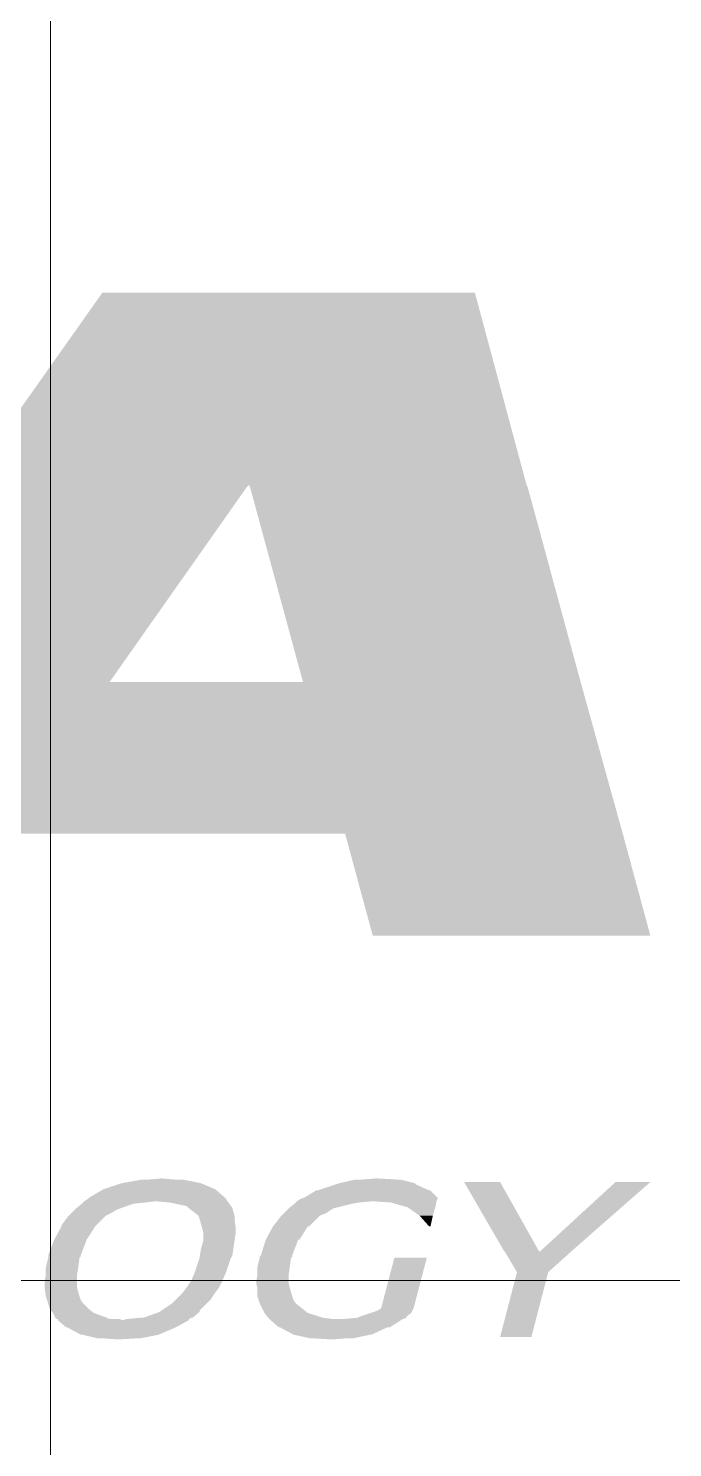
# Model space of a CAD drawing. Header units: millimetres. Extents: x 0 to 216, y 0 to 279.
# Drawn here: x 129.15 to 140.49, y 25 to 50 of the extents above; entities that cross this region are included whole.
import ezdxf

# ---------------------------------------------------------------- set-up
doc = ezdxf.new("R2010")
doc.units = ezdxf.units.MM
doc.layers.add('C00-00-00', color=7, linetype='Continuous')

msp = doc.modelspace()

# ---------------------------------------------------------------- hatches: boundary and pattern name
at = {"layer": 'C00-00-00'}
h = msp.add_hatch(color=256, dxfattribs=at)
h.dxf.hatch_style = 2
h.paths.add_polyline_path([(130.450167, 45.339), (137.922, 41.952333), (128.058333, 41.952333)])
h = msp.add_hatch(color=256, dxfattribs=at)
h.dxf.hatch_style = 2
h.paths.add_polyline_path([(130.450167, 45.339), (137.011833, 45.339), (137.922, 41.952333)])
h = msp.add_hatch(color=256, dxfattribs=at)
h.dxf.hatch_style = 2
h.paths.add_polyline_path([(128.016, 41.91), (130.577167, 38.481), (125.603, 38.481)])
h = msp.add_hatch(color=256, dxfattribs=at)
h.dxf.hatch_style = 2
h.paths.add_polyline_path([(128.058333, 41.952333), (132.990167, 41.91), (128.016, 41.91)])
h = msp.add_hatch(color=256, dxfattribs=at)
h.dxf.hatch_style = 2
h.paths.add_polyline_path([(128.016, 41.91), (132.990167, 41.91), (130.577167, 38.481)])
h = msp.add_hatch(color=256, dxfattribs=at)
h.dxf.hatch_style = 2
h.paths.add_polyline_path([(128.058333, 41.952333), (133.0325, 41.952333), (132.990167, 41.91)])
h = msp.add_hatch(color=256, dxfattribs=at)
h.dxf.hatch_style = 2
h.paths.add_polyline_path([(133.0325, 41.952333), (137.943167, 41.91), (133.053667, 41.91)])
h = msp.add_hatch(color=256, dxfattribs=at)
h.dxf.hatch_style = 2
h.paths.add_polyline_path([(133.0325, 41.952333), (137.922, 41.952333), (137.943167, 41.91)])
h = msp.add_hatch(color=256, dxfattribs=at)
h.dxf.hatch_style = 2
h.paths.add_polyline_path([(133.053667, 41.91), (138.8745, 38.481), (133.985, 38.481)])
h = msp.add_hatch(color=256, dxfattribs=at)
h.dxf.hatch_style = 2
h.paths.add_polyline_path([(133.053667, 41.91), (137.943167, 41.91), (138.8745, 38.481)])
h = msp.add_hatch(color=256, dxfattribs=at)
h.dxf.hatch_style = 2
h.paths.add_polyline_path([(125.603, 38.481), (139.615333, 35.814), (123.698, 35.814)])
h = msp.add_hatch(color=256, dxfattribs=at)
h.dxf.hatch_style = 2
h.paths.add_polyline_path([(125.603, 38.481), (138.8745, 38.481), (139.615333, 35.814)])
h = msp.add_hatch(color=256, dxfattribs=at)
h.dxf.hatch_style = 2
h.paths.add_polyline_path([(134.725833, 35.814), (140.102167, 34.014833), (135.212667, 34.014833)])
h = msp.add_hatch(color=256, dxfattribs=at)
h.dxf.hatch_style = 2
h.paths.add_polyline_path([(134.725833, 35.814), (139.615333, 35.814), (140.102167, 34.014833)])
h = msp.add_hatch(color=256, dxfattribs=at)
h.dxf.hatch_style = 2
h.paths.add_polyline_path([(130.471333, 29.548667), (132.609167, 29.4005), (130.217333, 29.4005)])
h = msp.add_hatch(color=256, dxfattribs=at)
h.dxf.hatch_style = 2
h.paths.add_polyline_path([(130.788833, 29.6545), (132.439833, 29.548667), (130.471333, 29.548667)])
h = msp.add_hatch(color=256, dxfattribs=at)
h.dxf.hatch_style = 2
h.paths.add_polyline_path([(130.471333, 29.548667), (132.439833, 29.548667), (132.609167, 29.4005)])
h = msp.add_hatch(color=256, dxfattribs=at)
h.dxf.hatch_style = 2
h.paths.add_polyline_path([(131.148667, 29.718), (132.185833, 29.6545), (130.788833, 29.6545)])
h = msp.add_hatch(color=256, dxfattribs=at)
h.dxf.hatch_style = 2
h.paths.add_polyline_path([(130.788833, 29.6545), (132.185833, 29.6545), (132.439833, 29.548667)])
h = msp.add_hatch(color=256, dxfattribs=at)
h.dxf.hatch_style = 2
h.paths.add_polyline_path([(131.2545, 29.718), (131.868333, 29.718), (131.148667, 29.718)])
h = msp.add_hatch(color=256, dxfattribs=at)
h.dxf.hatch_style = 2
h.paths.add_polyline_path([(131.148667, 29.718), (131.868333, 29.718), (132.185833, 29.6545)])
h = msp.add_hatch(color=256, dxfattribs=at)
h.dxf.hatch_style = 2
h.paths.add_polyline_path([(131.487333, 29.739167), (131.741333, 29.718), (131.2545, 29.718)])
h = msp.add_hatch(color=256, dxfattribs=at)
h.dxf.hatch_style = 2
h.paths.add_polyline_path([(131.2545, 29.718), (131.868333, 29.718)])
h = msp.add_hatch(color=256, dxfattribs=at)
h.dxf.hatch_style = 2
h.paths.add_polyline_path([(134.217833, 29.5275), (136.355667, 29.4005), (134.006167, 29.4005)])
h = msp.add_hatch(color=256, dxfattribs=at)
h.dxf.hatch_style = 2
h.paths.add_polyline_path([(134.239, 29.5275), (136.228667, 29.5275), (134.217833, 29.5275)])
h = msp.add_hatch(color=256, dxfattribs=at)
h.dxf.hatch_style = 2
h.paths.add_polyline_path([(134.217833, 29.5275), (136.228667, 29.5275), (136.355667, 29.4005)])
h = msp.add_hatch(color=256, dxfattribs=at)
h.dxf.hatch_style = 2
h.paths.add_polyline_path([(134.5565, 29.633333), (136.2075, 29.5275), (134.239, 29.5275)])
h = msp.add_hatch(color=256, dxfattribs=at)
h.dxf.hatch_style = 2
h.paths.add_polyline_path([(134.239, 29.5275), (136.228667, 29.5275)])
h = msp.add_hatch(color=256, dxfattribs=at)
h.dxf.hatch_style = 2
h.paths.add_polyline_path([(134.62, 29.6545), (135.974667, 29.633333), (134.5565, 29.633333)])
h = msp.add_hatch(color=256, dxfattribs=at)
h.dxf.hatch_style = 2
h.paths.add_polyline_path([(134.5565, 29.633333), (135.974667, 29.633333), (136.2075, 29.5275)])
h = msp.add_hatch(color=256, dxfattribs=at)
h.dxf.hatch_style = 2
h.paths.add_polyline_path([(134.895167, 29.718), (135.9535, 29.6545), (134.62, 29.6545)])
h = msp.add_hatch(color=256, dxfattribs=at)
h.dxf.hatch_style = 2
h.paths.add_polyline_path([(134.62, 29.6545), (135.9535, 29.6545), (135.974667, 29.633333)])
h = msp.add_hatch(color=256, dxfattribs=at)
h.dxf.hatch_style = 2
h.paths.add_polyline_path([(135.001, 29.718), (135.6995, 29.718), (134.895167, 29.718)])
h = msp.add_hatch(color=256, dxfattribs=at)
h.dxf.hatch_style = 2
h.paths.add_polyline_path([(134.895167, 29.718), (135.6995, 29.718), (135.9535, 29.6545)])
h = msp.add_hatch(color=256, dxfattribs=at)
h.dxf.hatch_style = 2
h.paths.add_polyline_path([(135.276167, 29.739167), (135.678333, 29.718), (135.001, 29.718)])
h = msp.add_hatch(color=256, dxfattribs=at)
h.dxf.hatch_style = 2
h.paths.add_polyline_path([(135.001, 29.718), (135.6995, 29.718)])
h = msp.add_hatch(color=256, dxfattribs=at)
h.dxf.hatch_style = 2
h.paths.add_polyline_path([(135.276167, 29.739167), (135.297333, 29.739167), (135.678333, 29.718)])
h = msp.add_hatch(color=256, dxfattribs=at)
h.dxf.hatch_style = 2
h.paths.add_polyline_path([(136.821333, 29.675667), (138.133667, 28.469167), (137.519833, 28.469167)])
h = msp.add_hatch(color=256, dxfattribs=at)
h.dxf.hatch_style = 2
h.paths.add_polyline_path([(136.821333, 29.675667), (137.456333, 29.675667), (138.133667, 28.469167)])
h = msp.add_hatch(color=256, dxfattribs=at)
h.dxf.hatch_style = 2
h.paths.add_polyline_path([(139.488333, 29.675667), (138.726333, 28.469167), (138.176, 28.469167)])
h = msp.add_hatch(color=256, dxfattribs=at)
h.dxf.hatch_style = 2
h.paths.add_polyline_path([(139.488333, 29.675667), (140.102167, 29.675667), (138.726333, 28.469167)])
h = msp.add_hatch(color=256, dxfattribs=at)
h.dxf.hatch_style = 2
h.paths.add_polyline_path([(130.090333, 29.294667), (130.704167, 29.188833), (129.963333, 29.188833)])
h = msp.add_hatch(color=256, dxfattribs=at)
h.dxf.hatch_style = 2
h.paths.add_polyline_path([(130.1115, 29.315833), (131.0005, 29.294667), (130.090333, 29.294667)])
h = msp.add_hatch(color=256, dxfattribs=at)
h.dxf.hatch_style = 2
h.paths.add_polyline_path([(130.090333, 29.294667), (131.0005, 29.294667), (130.704167, 29.188833)])
h = msp.add_hatch(color=256, dxfattribs=at)
h.dxf.hatch_style = 2
h.paths.add_polyline_path([(130.132667, 29.337), (131.212167, 29.315833), (130.1115, 29.315833)])
h = msp.add_hatch(color=256, dxfattribs=at)
h.dxf.hatch_style = 2
h.paths.add_polyline_path([(130.1115, 29.315833), (131.212167, 29.315833), (131.0005, 29.294667)])
h = msp.add_hatch(color=256, dxfattribs=at)
h.dxf.hatch_style = 2
h.paths.add_polyline_path([(130.196167, 29.379333), (132.6515, 29.337), (130.132667, 29.337)])
h = msp.add_hatch(color=256, dxfattribs=at)
h.dxf.hatch_style = 2
h.paths.add_polyline_path([(130.132667, 29.337), (131.3815, 29.337), (131.212167, 29.315833)])
h = msp.add_hatch(color=256, dxfattribs=at)
h.dxf.hatch_style = 2
h.paths.add_polyline_path([(130.217333, 29.4005), (132.630333, 29.379333), (130.196167, 29.379333)])
h = msp.add_hatch(color=256, dxfattribs=at)
h.dxf.hatch_style = 2
h.paths.add_polyline_path([(130.196167, 29.379333), (132.630333, 29.379333), (132.6515, 29.337)])
h = msp.add_hatch(color=256, dxfattribs=at)
h.dxf.hatch_style = 2
h.paths.add_polyline_path([(130.217333, 29.4005), (132.609167, 29.4005), (132.630333, 29.379333)])
h = msp.add_hatch(color=256, dxfattribs=at)
h.dxf.hatch_style = 2
h.paths.add_polyline_path([(131.3815, 29.337), (132.672667, 29.315833), (131.6355, 29.315833)])
h = msp.add_hatch(color=256, dxfattribs=at)
h.dxf.hatch_style = 2
h.paths.add_polyline_path([(131.3815, 29.337), (132.6515, 29.337), (132.672667, 29.315833)])
h = msp.add_hatch(color=256, dxfattribs=at)
h.dxf.hatch_style = 2
h.paths.add_polyline_path([(131.6355, 29.315833), (132.715, 29.252333), (131.931833, 29.252333)])
h = msp.add_hatch(color=256, dxfattribs=at)
h.dxf.hatch_style = 2
h.paths.add_polyline_path([(131.6355, 29.315833), (132.672667, 29.315833), (132.715, 29.252333)])
h = msp.add_hatch(color=256, dxfattribs=at)
h.dxf.hatch_style = 2
h.paths.add_polyline_path([(131.931833, 29.252333), (132.736167, 29.231167), (131.953, 29.231167)])
h = msp.add_hatch(color=256, dxfattribs=at)
h.dxf.hatch_style = 2
h.paths.add_polyline_path([(131.931833, 29.252333), (132.715, 29.252333), (132.736167, 29.231167)])
h = msp.add_hatch(color=256, dxfattribs=at)
h.dxf.hatch_style = 2
h.paths.add_polyline_path([(133.836833, 29.294667), (134.514167, 29.21), (133.731, 29.21)])
h = msp.add_hatch(color=256, dxfattribs=at)
h.dxf.hatch_style = 2
h.paths.add_polyline_path([(133.858, 29.315833), (134.852833, 29.294667), (133.836833, 29.294667)])
h = msp.add_hatch(color=256, dxfattribs=at)
h.dxf.hatch_style = 2
h.paths.add_polyline_path([(133.836833, 29.294667), (134.852833, 29.294667), (134.514167, 29.21)])
h = msp.add_hatch(color=256, dxfattribs=at)
h.dxf.hatch_style = 2
h.paths.add_polyline_path([(133.879167, 29.337), (134.979833, 29.315833), (133.858, 29.315833)])
h = msp.add_hatch(color=256, dxfattribs=at)
h.dxf.hatch_style = 2
h.paths.add_polyline_path([(133.858, 29.315833), (134.979833, 29.315833), (134.852833, 29.294667)])
h = msp.add_hatch(color=256, dxfattribs=at)
h.dxf.hatch_style = 2
h.paths.add_polyline_path([(133.942667, 29.379333), (136.3345, 29.337), (133.879167, 29.337)])
h = msp.add_hatch(color=256, dxfattribs=at)
h.dxf.hatch_style = 2
h.paths.add_polyline_path([(133.879167, 29.337), (135.212667, 29.337), (134.979833, 29.315833)])
h = msp.add_hatch(color=256, dxfattribs=at)
h.dxf.hatch_style = 2
h.paths.add_polyline_path([(134.006167, 29.4005), (136.355667, 29.379333), (133.942667, 29.379333)])
h = msp.add_hatch(color=256, dxfattribs=at)
h.dxf.hatch_style = 2
h.paths.add_polyline_path([(133.942667, 29.379333), (136.355667, 29.379333), (136.3345, 29.337)])
h = msp.add_hatch(color=256, dxfattribs=at)
h.dxf.hatch_style = 2
h.paths.add_polyline_path([(134.006167, 29.4005), (136.355667, 29.4005), (136.355667, 29.379333)])
h = msp.add_hatch(color=256, dxfattribs=at)
h.dxf.hatch_style = 2
h.paths.add_polyline_path([(135.212667, 29.337), (136.3345, 29.315833), (135.530167, 29.315833)])
h = msp.add_hatch(color=256, dxfattribs=at)
h.dxf.hatch_style = 2
h.paths.add_polyline_path([(135.212667, 29.337), (136.3345, 29.337), (136.3345, 29.315833)])
h = msp.add_hatch(color=256, dxfattribs=at)
h.dxf.hatch_style = 2
h.paths.add_polyline_path([(135.530167, 29.315833), (136.313333, 29.231167), (135.8265, 29.231167)])
h = msp.add_hatch(color=256, dxfattribs=at)
h.dxf.hatch_style = 2
h.paths.add_polyline_path([(135.530167, 29.315833), (136.3345, 29.315833), (136.313333, 29.231167)])
h = msp.add_hatch(color=256, dxfattribs=at)
h.dxf.hatch_style = 2
h.paths.add_polyline_path([(129.8575, 29.083), (130.344333, 28.913667), (129.7305, 28.913667)])
h = msp.add_hatch(color=256, dxfattribs=at)
h.dxf.hatch_style = 2
h.paths.add_polyline_path([(129.899833, 29.125333), (130.513667, 29.083), (129.8575, 29.083)])
h = msp.add_hatch(color=256, dxfattribs=at)
h.dxf.hatch_style = 2
h.paths.add_polyline_path([(129.8575, 29.083), (130.513667, 29.083), (130.344333, 28.913667)])
h = msp.add_hatch(color=256, dxfattribs=at)
h.dxf.hatch_style = 2
h.paths.add_polyline_path([(129.963333, 29.188833), (130.598333, 29.125333), (129.899833, 29.125333)])
h = msp.add_hatch(color=256, dxfattribs=at)
h.dxf.hatch_style = 2
h.paths.add_polyline_path([(129.899833, 29.125333), (130.598333, 29.125333), (130.513667, 29.083)])
h = msp.add_hatch(color=256, dxfattribs=at)
h.dxf.hatch_style = 2
h.paths.add_polyline_path([(129.963333, 29.188833), (130.704167, 29.188833), (130.598333, 29.125333)])
h = msp.add_hatch(color=256, dxfattribs=at)
h.dxf.hatch_style = 2
h.paths.add_polyline_path([(131.953, 29.231167), (132.7785, 29.083), (132.1435, 29.083)])
h = msp.add_hatch(color=256, dxfattribs=at)
h.dxf.hatch_style = 2
h.paths.add_polyline_path([(131.953, 29.231167), (132.736167, 29.231167), (132.7785, 29.083)])
h = msp.add_hatch(color=256, dxfattribs=at)
h.dxf.hatch_style = 2
h.paths.add_polyline_path([(132.1435, 29.083), (132.7785, 29.0195), (132.164667, 29.0195)])
h = msp.add_hatch(color=256, dxfattribs=at)
h.dxf.hatch_style = 2
h.paths.add_polyline_path([(132.1435, 29.083), (132.7785, 29.083), (132.7785, 29.0195)])
h = msp.add_hatch(color=256, dxfattribs=at)
h.dxf.hatch_style = 2
h.paths.add_polyline_path([(132.164667, 29.0195), (132.799667, 28.871333), (132.207, 28.871333)])
h = msp.add_hatch(color=256, dxfattribs=at)
h.dxf.hatch_style = 2
h.paths.add_polyline_path([(132.164667, 29.0195), (132.7785, 29.0195), (132.799667, 28.871333)])
h = msp.add_hatch(color=256, dxfattribs=at)
h.dxf.hatch_style = 2
h.paths.add_polyline_path([(133.604, 29.083), (134.090833, 28.8925), (133.455833, 28.8925)])
h = msp.add_hatch(color=256, dxfattribs=at)
h.dxf.hatch_style = 2
h.paths.add_polyline_path([(133.646333, 29.125333), (134.281333, 29.083), (133.604, 29.083)])
h = msp.add_hatch(color=256, dxfattribs=at)
h.dxf.hatch_style = 2
h.paths.add_polyline_path([(133.604, 29.083), (134.281333, 29.083), (134.090833, 28.8925)])
h = msp.add_hatch(color=256, dxfattribs=at)
h.dxf.hatch_style = 2
h.paths.add_polyline_path([(133.731, 29.21), (134.387167, 29.125333), (133.646333, 29.125333)])
h = msp.add_hatch(color=256, dxfattribs=at)
h.dxf.hatch_style = 2
h.paths.add_polyline_path([(133.646333, 29.125333), (134.387167, 29.125333), (134.281333, 29.083)])
h = msp.add_hatch(color=256, dxfattribs=at)
h.dxf.hatch_style = 2
h.paths.add_polyline_path([(133.731, 29.21), (134.514167, 29.21), (134.387167, 29.125333)])
h = msp.add_hatch(color=256, dxfattribs=at)
h.dxf.hatch_style = 2
h.paths.add_polyline_path([(135.8265, 29.231167), (136.271, 29.083), (136.038167, 29.083)])
h = msp.add_hatch(color=256, dxfattribs=at)
h.dxf.hatch_style = 2
h.paths.add_polyline_path([(135.8265, 29.231167), (136.313333, 29.231167), (136.271, 29.083)])
h = msp.add_hatch(color=256, dxfattribs=at)
h.dxf.hatch_style = 2
h.paths.add_polyline_path([(136.038167, 29.083), (136.228667, 28.8925), (136.2075, 28.8925)])
h = msp.add_hatch(color=256, dxfattribs=at)
h.dxf.hatch_style = 2
h.paths.add_polyline_path([(136.038167, 29.083), (136.271, 29.083), (136.228667, 28.8925)])
h = msp.add_hatch(color=256, dxfattribs=at)
h.dxf.hatch_style = 2
h.paths.add_polyline_path([(129.7305, 28.8925), (130.175, 28.659667), (129.6035, 28.659667)])
h = msp.add_hatch(color=256, dxfattribs=at)
h.dxf.hatch_style = 2
h.paths.add_polyline_path([(129.7305, 28.913667), (130.323167, 28.8925), (129.7305, 28.8925)])
h = msp.add_hatch(color=256, dxfattribs=at)
h.dxf.hatch_style = 2
h.paths.add_polyline_path([(129.7305, 28.913667), (130.344333, 28.913667), (130.323167, 28.8925)])
h = msp.add_hatch(color=256, dxfattribs=at)
h.dxf.hatch_style = 2
h.paths.add_polyline_path([(129.7305, 28.8925), (130.323167, 28.8925), (130.175, 28.659667)])
h = msp.add_hatch(color=256, dxfattribs=at)
h.dxf.hatch_style = 2
h.paths.add_polyline_path([(132.207, 28.871333), (132.799667, 28.786667), (132.228167, 28.786667)])
h = msp.add_hatch(color=256, dxfattribs=at)
h.dxf.hatch_style = 2
h.paths.add_polyline_path([(132.207, 28.871333), (132.799667, 28.871333), (132.799667, 28.786667)])
h = msp.add_hatch(color=256, dxfattribs=at)
h.dxf.hatch_style = 2
h.paths.add_polyline_path([(132.228167, 28.786667), (132.7785, 28.6385), (132.228167, 28.6385)])
h = msp.add_hatch(color=256, dxfattribs=at)
h.dxf.hatch_style = 2
h.paths.add_polyline_path([(132.228167, 28.786667), (132.799667, 28.786667), (132.7785, 28.6385)])
h = msp.add_hatch(color=256, dxfattribs=at)
h.dxf.hatch_style = 2
h.paths.add_polyline_path([(133.455833, 28.8925), (133.9215, 28.659667), (133.328833, 28.659667)])
h = msp.add_hatch(color=256, dxfattribs=at)
h.dxf.hatch_style = 2
h.paths.add_polyline_path([(133.455833, 28.8925), (134.069667, 28.8925)])
h = msp.add_hatch(color=256, dxfattribs=at)
h.dxf.hatch_style = 2
h.paths.add_polyline_path([(133.455833, 28.8925), (134.090833, 28.8925), (134.069667, 28.8925)])
h = msp.add_hatch(color=256, dxfattribs=at)
h.dxf.hatch_style = 2
h.paths.add_polyline_path([(133.455833, 28.8925), (134.069667, 28.8925), (133.9215, 28.659667)])
h = msp.add_hatch(color=256, dxfattribs=at)
h.dxf.hatch_style = 2
h.paths.add_polyline_path([(136.2075, 28.8925), (136.228667, 28.8925)])
h = msp.add_hatch(color=256, dxfattribs=at)
h.dxf.hatch_style = 2
h.paths.add_polyline_path([(129.6035, 28.659667), (130.069167, 28.3845), (129.497667, 28.3845)])
h = msp.add_hatch(color=256, dxfattribs=at)
h.dxf.hatch_style = 2
h.paths.add_polyline_path([(129.6035, 28.659667), (130.175, 28.659667), (130.069167, 28.3845)])
h = msp.add_hatch(color=256, dxfattribs=at)
h.dxf.hatch_style = 2
h.paths.add_polyline_path([(132.228167, 28.6385), (132.757333, 28.490333), (132.185833, 28.490333)])
h = msp.add_hatch(color=256, dxfattribs=at)
h.dxf.hatch_style = 2
h.paths.add_polyline_path([(132.228167, 28.6385), (132.7785, 28.6385), (132.757333, 28.490333)])
h = msp.add_hatch(color=256, dxfattribs=at)
h.dxf.hatch_style = 2
h.paths.add_polyline_path([(133.328833, 28.659667), (133.7945, 28.3845), (133.244167, 28.3845)])
h = msp.add_hatch(color=256, dxfattribs=at)
h.dxf.hatch_style = 2
h.paths.add_polyline_path([(133.328833, 28.659667), (133.900333, 28.659667)])
h = msp.add_hatch(color=256, dxfattribs=at)
h.dxf.hatch_style = 2
h.paths.add_polyline_path([(133.328833, 28.659667), (133.9215, 28.659667), (133.900333, 28.659667)])
h = msp.add_hatch(color=256, dxfattribs=at)
h.dxf.hatch_style = 2
h.paths.add_polyline_path([(133.328833, 28.659667), (133.900333, 28.659667), (133.7945, 28.3845)])
h = msp.add_hatch(color=256, dxfattribs=at)
h.dxf.hatch_style = 2
h.paths.add_polyline_path([(129.497667, 28.342167), (130.026833, 28.172833), (129.455333, 28.172833)])
h = msp.add_hatch(color=256, dxfattribs=at)
h.dxf.hatch_style = 2
h.paths.add_polyline_path([(129.497667, 28.3845), (130.069167, 28.363333), (129.497667, 28.363333)])
h = msp.add_hatch(color=256, dxfattribs=at)
h.dxf.hatch_style = 2
h.paths.add_polyline_path([(129.497667, 28.3845), (130.069167, 28.3845), (130.069167, 28.363333)])
h = msp.add_hatch(color=256, dxfattribs=at)
h.dxf.hatch_style = 2
h.paths.add_polyline_path([(129.497667, 28.363333), (130.048, 28.342167), (129.497667, 28.342167)])
h = msp.add_hatch(color=256, dxfattribs=at)
h.dxf.hatch_style = 2
h.paths.add_polyline_path([(129.497667, 28.363333), (130.069167, 28.363333), (130.048, 28.342167)])
h = msp.add_hatch(color=256, dxfattribs=at)
h.dxf.hatch_style = 2
h.paths.add_polyline_path([(129.497667, 28.342167), (130.048, 28.342167), (130.026833, 28.172833)])
h = msp.add_hatch(color=256, dxfattribs=at)
h.dxf.hatch_style = 2
h.paths.add_polyline_path([(132.164667, 28.342167), (132.672667, 28.215167), (132.122333, 28.215167)])
h = msp.add_hatch(color=256, dxfattribs=at)
h.dxf.hatch_style = 2
h.paths.add_polyline_path([(132.185833, 28.490333), (132.736167, 28.363333), (132.164667, 28.363333)])
h = msp.add_hatch(color=256, dxfattribs=at)
h.dxf.hatch_style = 2
h.paths.add_polyline_path([(132.164667, 28.363333), (132.715, 28.342167), (132.164667, 28.342167)])
h = msp.add_hatch(color=256, dxfattribs=at)
h.dxf.hatch_style = 2
h.paths.add_polyline_path([(132.164667, 28.363333), (132.736167, 28.363333), (132.715, 28.342167)])
h = msp.add_hatch(color=256, dxfattribs=at)
h.dxf.hatch_style = 2
h.paths.add_polyline_path([(132.164667, 28.342167), (132.715, 28.342167), (132.672667, 28.215167)])
h = msp.add_hatch(color=256, dxfattribs=at)
h.dxf.hatch_style = 2
h.paths.add_polyline_path([(132.185833, 28.490333), (132.757333, 28.490333), (132.736167, 28.363333)])
h = msp.add_hatch(color=256, dxfattribs=at)
h.dxf.hatch_style = 2
h.paths.add_polyline_path([(133.223, 28.342167), (133.752167, 28.172833), (133.180667, 28.172833)])
h = msp.add_hatch(color=256, dxfattribs=at)
h.dxf.hatch_style = 2
h.paths.add_polyline_path([(133.244167, 28.3845), (133.7945, 28.363333), (133.223, 28.363333)])
h = msp.add_hatch(color=256, dxfattribs=at)
h.dxf.hatch_style = 2
h.paths.add_polyline_path([(133.223, 28.363333), (133.773333, 28.342167), (133.223, 28.342167)])
h = msp.add_hatch(color=256, dxfattribs=at)
h.dxf.hatch_style = 2
h.paths.add_polyline_path([(133.223, 28.363333), (133.7945, 28.363333), (133.773333, 28.342167)])
h = msp.add_hatch(color=256, dxfattribs=at)
h.dxf.hatch_style = 2
h.paths.add_polyline_path([(133.223, 28.342167), (133.773333, 28.342167), (133.752167, 28.172833)])
h = msp.add_hatch(color=256, dxfattribs=at)
h.dxf.hatch_style = 2
h.paths.add_polyline_path([(133.244167, 28.3845), (133.7945, 28.3845), (133.7945, 28.363333)])
h = msp.add_hatch(color=256, dxfattribs=at)
h.dxf.hatch_style = 2
h.paths.add_polyline_path([(135.593667, 28.342167), (135.932333, 27.453167), (135.360833, 27.453167)])
h = msp.add_hatch(color=256, dxfattribs=at)
h.dxf.hatch_style = 2
h.paths.add_polyline_path([(135.593667, 28.342167), (136.165167, 28.342167), (135.932333, 27.453167)])
h = msp.add_hatch(color=256, dxfattribs=at)
h.dxf.hatch_style = 2
h.paths.add_polyline_path([(137.519833, 28.469167), (138.154833, 28.448), (137.541, 28.448)])
h = msp.add_hatch(color=256, dxfattribs=at)
h.dxf.hatch_style = 2
h.paths.add_polyline_path([(137.519833, 28.469167), (138.133667, 28.469167), (138.154833, 28.448)])
h = msp.add_hatch(color=256, dxfattribs=at)
h.dxf.hatch_style = 2
h.paths.add_polyline_path([(137.541, 28.448), (138.303, 28.088167), (137.752667, 28.088167)])
h = msp.add_hatch(color=256, dxfattribs=at)
h.dxf.hatch_style = 2
h.paths.add_polyline_path([(137.541, 28.448), (138.705167, 28.448), (138.303, 28.088167)])
h = msp.add_hatch(color=256, dxfattribs=at)
h.dxf.hatch_style = 2
h.paths.add_polyline_path([(138.176, 28.469167), (138.705167, 28.448), (138.154833, 28.448)])
h = msp.add_hatch(color=256, dxfattribs=at)
h.dxf.hatch_style = 2
h.paths.add_polyline_path([(138.176, 28.469167), (138.726333, 28.469167), (138.705167, 28.448)])
h = msp.add_hatch(color=256, dxfattribs=at)
h.dxf.hatch_style = 2
h.paths.add_polyline_path([(129.455333, 28.045833), (130.005667, 27.897667), (129.434167, 27.897667)])
h = msp.add_hatch(color=256, dxfattribs=at)
h.dxf.hatch_style = 2
h.paths.add_polyline_path([(129.455333, 28.172833), (130.005667, 28.045833), (129.455333, 28.045833)])
h = msp.add_hatch(color=256, dxfattribs=at)
h.dxf.hatch_style = 2
h.paths.add_polyline_path([(129.455333, 28.172833), (130.026833, 28.172833), (130.005667, 28.045833)])
h = msp.add_hatch(color=256, dxfattribs=at)
h.dxf.hatch_style = 2
h.paths.add_polyline_path([(129.455333, 28.045833), (130.005667, 28.045833), (130.005667, 27.897667)])
h = msp.add_hatch(color=256, dxfattribs=at)
h.dxf.hatch_style = 2
h.paths.add_polyline_path([(132.08, 28.088167), (132.566833, 27.94), (132.0165, 27.94)])
h = msp.add_hatch(color=256, dxfattribs=at)
h.dxf.hatch_style = 2
h.paths.add_polyline_path([(132.122333, 28.215167), (132.630333, 28.088167), (132.08, 28.088167)])
h = msp.add_hatch(color=256, dxfattribs=at)
h.dxf.hatch_style = 2
h.paths.add_polyline_path([(132.08, 28.088167), (132.630333, 28.088167), (132.566833, 27.94)])
h = msp.add_hatch(color=256, dxfattribs=at)
h.dxf.hatch_style = 2
h.paths.add_polyline_path([(132.122333, 28.215167), (132.672667, 28.215167), (132.630333, 28.088167)])
h = msp.add_hatch(color=256, dxfattribs=at)
h.dxf.hatch_style = 2
h.paths.add_polyline_path([(133.180667, 28.045833), (133.731, 27.897667), (133.1595, 27.897667)])
h = msp.add_hatch(color=256, dxfattribs=at)
h.dxf.hatch_style = 2
h.paths.add_polyline_path([(133.180667, 28.172833), (133.731, 28.045833), (133.180667, 28.045833)])
h = msp.add_hatch(color=256, dxfattribs=at)
h.dxf.hatch_style = 2
h.paths.add_polyline_path([(133.180667, 28.172833), (133.752167, 28.172833), (133.731, 28.045833)])
h = msp.add_hatch(color=256, dxfattribs=at)
h.dxf.hatch_style = 2
h.paths.add_polyline_path([(133.180667, 28.045833), (133.731, 28.045833), (133.731, 27.897667)])
h = msp.add_hatch(color=256, dxfattribs=at)
h.dxf.hatch_style = 2
h.paths.add_polyline_path([(137.752667, 28.088167), (138.006667, 26.945167), (137.456333, 26.945167)])
h = msp.add_hatch(color=256, dxfattribs=at)
h.dxf.hatch_style = 2
h.paths.add_polyline_path([(137.752667, 28.088167), (138.303, 28.088167), (138.006667, 26.945167)])
h = msp.add_hatch(color=256, dxfattribs=at)
h.dxf.hatch_style = 2
h.paths.add_polyline_path([(129.434167, 27.897667), (130.005667, 27.813), (129.434167, 27.813)])
h = msp.add_hatch(color=256, dxfattribs=at)
h.dxf.hatch_style = 2
h.paths.add_polyline_path([(129.434167, 27.897667), (130.005667, 27.897667), (130.005667, 27.813)])
h = msp.add_hatch(color=256, dxfattribs=at)
h.dxf.hatch_style = 2
h.paths.add_polyline_path([(129.434167, 27.813), (130.048, 27.664833), (129.455333, 27.664833)])
h = msp.add_hatch(color=256, dxfattribs=at)
h.dxf.hatch_style = 2
h.paths.add_polyline_path([(129.434167, 27.813), (130.005667, 27.813), (130.048, 27.664833)])
h = msp.add_hatch(color=256, dxfattribs=at)
h.dxf.hatch_style = 2
h.paths.add_polyline_path([(131.931833, 27.813), (132.439833, 27.728333), (131.868333, 27.728333)])
h = msp.add_hatch(color=256, dxfattribs=at)
h.dxf.hatch_style = 2
h.paths.add_polyline_path([(132.0165, 27.94), (132.503333, 27.813), (131.931833, 27.813)])
h = msp.add_hatch(color=256, dxfattribs=at)
h.dxf.hatch_style = 2
h.paths.add_polyline_path([(131.931833, 27.813), (132.503333, 27.813), (132.439833, 27.728333)])
h = msp.add_hatch(color=256, dxfattribs=at)
h.dxf.hatch_style = 2
h.paths.add_polyline_path([(132.0165, 27.94), (132.566833, 27.94), (132.503333, 27.813)])
h = msp.add_hatch(color=256, dxfattribs=at)
h.dxf.hatch_style = 2
h.paths.add_polyline_path([(133.1595, 27.897667), (133.752167, 27.813), (133.180667, 27.813)])
h = msp.add_hatch(color=256, dxfattribs=at)
h.dxf.hatch_style = 2
h.paths.add_polyline_path([(133.1595, 27.897667), (133.731, 27.897667), (133.752167, 27.813)])
h = msp.add_hatch(color=256, dxfattribs=at)
h.dxf.hatch_style = 2
h.paths.add_polyline_path([(133.180667, 27.813), (133.7945, 27.664833), (133.180667, 27.664833)])
h = msp.add_hatch(color=256, dxfattribs=at)
h.dxf.hatch_style = 2
h.paths.add_polyline_path([(133.180667, 27.813), (133.752167, 27.813), (133.7945, 27.664833)])
h = msp.add_hatch(color=256, dxfattribs=at)
h.dxf.hatch_style = 2
h.paths.add_polyline_path([(129.455333, 27.664833), (130.069167, 27.601333), (129.4765, 27.601333)])
h = msp.add_hatch(color=256, dxfattribs=at)
h.dxf.hatch_style = 2
h.paths.add_polyline_path([(129.455333, 27.664833), (130.048, 27.664833), (130.069167, 27.601333)])
h = msp.add_hatch(color=256, dxfattribs=at)
h.dxf.hatch_style = 2
h.paths.add_polyline_path([(129.4765, 27.601333), (130.1115, 27.537833), (129.497667, 27.537833)])
h = msp.add_hatch(color=256, dxfattribs=at)
h.dxf.hatch_style = 2
h.paths.add_polyline_path([(129.4765, 27.601333), (130.069167, 27.601333), (130.1115, 27.537833)])
h = msp.add_hatch(color=256, dxfattribs=at)
h.dxf.hatch_style = 2
h.paths.add_polyline_path([(129.497667, 27.537833), (130.196167, 27.453167), (129.518833, 27.453167)])
h = msp.add_hatch(color=256, dxfattribs=at)
h.dxf.hatch_style = 2
h.paths.add_polyline_path([(129.497667, 27.537833), (130.1115, 27.537833), (130.196167, 27.453167)])
h = msp.add_hatch(color=256, dxfattribs=at)
h.dxf.hatch_style = 2
h.paths.add_polyline_path([(131.677833, 27.537833), (132.164667, 27.410833), (131.487333, 27.410833)])
h = msp.add_hatch(color=256, dxfattribs=at)
h.dxf.hatch_style = 2
h.paths.add_polyline_path([(131.741333, 27.601333), (132.291667, 27.537833), (131.677833, 27.537833)])
h = msp.add_hatch(color=256, dxfattribs=at)
h.dxf.hatch_style = 2
h.paths.add_polyline_path([(131.677833, 27.537833), (132.291667, 27.537833), (132.164667, 27.410833)])
h = msp.add_hatch(color=256, dxfattribs=at)
h.dxf.hatch_style = 2
h.paths.add_polyline_path([(131.868333, 27.728333), (132.355167, 27.601333), (131.741333, 27.601333)])
h = msp.add_hatch(color=256, dxfattribs=at)
h.dxf.hatch_style = 2
h.paths.add_polyline_path([(131.741333, 27.601333), (132.355167, 27.601333), (132.291667, 27.537833)])
h = msp.add_hatch(color=256, dxfattribs=at)
h.dxf.hatch_style = 2
h.paths.add_polyline_path([(131.868333, 27.728333), (132.439833, 27.728333), (132.355167, 27.601333)])
h = msp.add_hatch(color=256, dxfattribs=at)
h.dxf.hatch_style = 2
h.paths.add_polyline_path([(133.180667, 27.664833), (133.815667, 27.601333), (133.201833, 27.601333)])
h = msp.add_hatch(color=256, dxfattribs=at)
h.dxf.hatch_style = 2
h.paths.add_polyline_path([(133.180667, 27.664833), (133.7945, 27.664833), (133.815667, 27.601333)])
h = msp.add_hatch(color=256, dxfattribs=at)
h.dxf.hatch_style = 2
h.paths.add_polyline_path([(133.201833, 27.601333), (133.858, 27.537833), (133.223, 27.537833)])
h = msp.add_hatch(color=256, dxfattribs=at)
h.dxf.hatch_style = 2
h.paths.add_polyline_path([(133.201833, 27.601333), (133.815667, 27.601333), (133.858, 27.537833)])
h = msp.add_hatch(color=256, dxfattribs=at)
h.dxf.hatch_style = 2
h.paths.add_polyline_path([(133.223, 27.537833), (133.963833, 27.453167), (133.265333, 27.453167)])
h = msp.add_hatch(color=256, dxfattribs=at)
h.dxf.hatch_style = 2
h.paths.add_polyline_path([(133.223, 27.537833), (133.858, 27.537833), (133.963833, 27.453167)])
h = msp.add_hatch(color=256, dxfattribs=at)
h.dxf.hatch_style = 2
h.paths.add_polyline_path([(129.518833, 27.453167), (130.302, 27.3685), (129.582333, 27.3685)])
h = msp.add_hatch(color=256, dxfattribs=at)
h.dxf.hatch_style = 2
h.paths.add_polyline_path([(129.518833, 27.453167), (130.196167, 27.453167), (130.302, 27.3685)])
h = msp.add_hatch(color=256, dxfattribs=at)
h.dxf.hatch_style = 2
h.paths.add_polyline_path([(129.582333, 27.3685), (130.534833, 27.283833), (129.624667, 27.283833)])
h = msp.add_hatch(color=256, dxfattribs=at)
h.dxf.hatch_style = 2
h.paths.add_polyline_path([(129.582333, 27.3685), (130.302, 27.3685), (130.534833, 27.283833)])
h = msp.add_hatch(color=256, dxfattribs=at)
h.dxf.hatch_style = 2
h.paths.add_polyline_path([(129.624667, 27.283833), (130.577167, 27.262667), (129.645833, 27.262667)])
h = msp.add_hatch(color=256, dxfattribs=at)
h.dxf.hatch_style = 2
h.paths.add_polyline_path([(129.624667, 27.283833), (130.534833, 27.283833), (130.577167, 27.262667)])
h = msp.add_hatch(color=256, dxfattribs=at)
h.dxf.hatch_style = 2
h.paths.add_polyline_path([(129.645833, 27.262667), (130.7465, 27.262667), (129.667, 27.262667)])
h = msp.add_hatch(color=256, dxfattribs=at)
h.dxf.hatch_style = 2
h.paths.add_polyline_path([(129.645833, 27.262667), (130.7465, 27.262667)])
h = msp.add_hatch(color=256, dxfattribs=at)
h.dxf.hatch_style = 2
h.paths.add_polyline_path([(129.667, 27.262667), (130.81, 27.2415), (129.667, 27.2415)])
h = msp.add_hatch(color=256, dxfattribs=at)
h.dxf.hatch_style = 2
h.paths.add_polyline_path([(129.667, 27.262667), (130.7465, 27.262667), (130.81, 27.2415)])
h = msp.add_hatch(color=256, dxfattribs=at)
h.dxf.hatch_style = 2
h.paths.add_polyline_path([(130.8735, 27.262667), (131.974167, 27.2415), (130.81, 27.2415)])
h = msp.add_hatch(color=256, dxfattribs=at)
h.dxf.hatch_style = 2
h.paths.add_polyline_path([(131.106333, 27.283833), (131.974167, 27.262667), (130.8735, 27.262667)])
h = msp.add_hatch(color=256, dxfattribs=at)
h.dxf.hatch_style = 2
h.paths.add_polyline_path([(130.8735, 27.262667), (131.974167, 27.262667), (131.974167, 27.2415)])
h = msp.add_hatch(color=256, dxfattribs=at)
h.dxf.hatch_style = 2
h.paths.add_polyline_path([(131.169833, 27.283833), (132.0165, 27.283833), (131.106333, 27.283833)])
h = msp.add_hatch(color=256, dxfattribs=at)
h.dxf.hatch_style = 2
h.paths.add_polyline_path([(131.106333, 27.283833), (132.0165, 27.283833), (131.974167, 27.262667)])
h = msp.add_hatch(color=256, dxfattribs=at)
h.dxf.hatch_style = 2
h.paths.add_polyline_path([(131.466167, 27.389667), (132.037667, 27.283833), (131.169833, 27.283833)])
h = msp.add_hatch(color=256, dxfattribs=at)
h.dxf.hatch_style = 2
h.paths.add_polyline_path([(131.169833, 27.283833), (132.037667, 27.283833), (132.0165, 27.283833)])
h = msp.add_hatch(color=256, dxfattribs=at)
h.dxf.hatch_style = 2
h.paths.add_polyline_path([(131.487333, 27.410833), (132.164667, 27.389667), (131.466167, 27.389667)])
h = msp.add_hatch(color=256, dxfattribs=at)
h.dxf.hatch_style = 2
h.paths.add_polyline_path([(131.466167, 27.389667), (132.164667, 27.389667), (132.037667, 27.283833)])
h = msp.add_hatch(color=256, dxfattribs=at)
h.dxf.hatch_style = 2
h.paths.add_polyline_path([(131.487333, 27.410833), (132.164667, 27.410833), (132.164667, 27.389667)])
h = msp.add_hatch(color=256, dxfattribs=at)
h.dxf.hatch_style = 2
h.paths.add_polyline_path([(133.265333, 27.453167), (134.069667, 27.3685), (133.307667, 27.3685)])
h = msp.add_hatch(color=256, dxfattribs=at)
h.dxf.hatch_style = 2
h.paths.add_polyline_path([(133.265333, 27.453167), (133.963833, 27.453167), (134.069667, 27.3685)])
h = msp.add_hatch(color=256, dxfattribs=at)
h.dxf.hatch_style = 2
h.paths.add_polyline_path([(133.307667, 27.3685), (134.344833, 27.283833), (133.371167, 27.283833)])
h = msp.add_hatch(color=256, dxfattribs=at)
h.dxf.hatch_style = 2
h.paths.add_polyline_path([(133.307667, 27.3685), (134.069667, 27.3685), (134.344833, 27.283833)])
h = msp.add_hatch(color=256, dxfattribs=at)
h.dxf.hatch_style = 2
h.paths.add_polyline_path([(133.371167, 27.283833), (134.514167, 27.262667), (133.392333, 27.262667)])
h = msp.add_hatch(color=256, dxfattribs=at)
h.dxf.hatch_style = 2
h.paths.add_polyline_path([(133.371167, 27.283833), (134.344833, 27.283833), (134.514167, 27.262667)])
h = msp.add_hatch(color=256, dxfattribs=at)
h.dxf.hatch_style = 2
h.paths.add_polyline_path([(133.392333, 27.262667), (134.5565, 27.262667)])
h = msp.add_hatch(color=256, dxfattribs=at)
h.dxf.hatch_style = 2
h.paths.add_polyline_path([(133.392333, 27.262667), (134.5565, 27.262667)])
h = msp.add_hatch(color=256, dxfattribs=at)
h.dxf.hatch_style = 2
h.paths.add_polyline_path([(133.392333, 27.262667), (134.62, 27.262667)])
h = msp.add_hatch(color=256, dxfattribs=at)
h.dxf.hatch_style = 2
h.paths.add_polyline_path([(133.392333, 27.262667), (134.62, 27.262667)])
h = msp.add_hatch(color=256, dxfattribs=at)
h.dxf.hatch_style = 2
h.paths.add_polyline_path([(133.392333, 27.262667), (135.509, 27.1145), (133.561667, 27.1145)])
h = msp.add_hatch(color=256, dxfattribs=at)
h.dxf.hatch_style = 2
h.paths.add_polyline_path([(133.392333, 27.262667), (135.741833, 27.262667), (135.509, 27.1145)])
h = msp.add_hatch(color=256, dxfattribs=at)
h.dxf.hatch_style = 2
h.paths.add_polyline_path([(134.6835, 27.262667), (135.741833, 27.262667), (134.62, 27.262667)])
h = msp.add_hatch(color=256, dxfattribs=at)
h.dxf.hatch_style = 2
h.paths.add_polyline_path([(134.9375, 27.283833), (135.741833, 27.262667), (134.6835, 27.262667)])
h = msp.add_hatch(color=256, dxfattribs=at)
h.dxf.hatch_style = 2
h.paths.add_polyline_path([(134.6835, 27.262667), (135.741833, 27.262667)])
h = msp.add_hatch(color=256, dxfattribs=at)
h.dxf.hatch_style = 2
h.paths.add_polyline_path([(134.979833, 27.305), (135.805333, 27.283833), (134.9375, 27.283833)])
h = msp.add_hatch(color=256, dxfattribs=at)
h.dxf.hatch_style = 2
h.paths.add_polyline_path([(134.9375, 27.283833), (135.805333, 27.283833), (135.741833, 27.262667)])
h = msp.add_hatch(color=256, dxfattribs=at)
h.dxf.hatch_style = 2
h.paths.add_polyline_path([(135.170333, 27.3685), (135.805333, 27.305), (134.979833, 27.305)])
h = msp.add_hatch(color=256, dxfattribs=at)
h.dxf.hatch_style = 2
h.paths.add_polyline_path([(134.979833, 27.305), (135.805333, 27.305), (135.805333, 27.283833)])
h = msp.add_hatch(color=256, dxfattribs=at)
h.dxf.hatch_style = 2
h.paths.add_polyline_path([(135.297333, 27.410833), (135.89, 27.3685), (135.170333, 27.3685)])
h = msp.add_hatch(color=256, dxfattribs=at)
h.dxf.hatch_style = 2
h.paths.add_polyline_path([(135.170333, 27.3685), (135.89, 27.3685), (135.805333, 27.305)])
h = msp.add_hatch(color=256, dxfattribs=at)
h.dxf.hatch_style = 2
h.paths.add_polyline_path([(135.360833, 27.453167), (135.911167, 27.410833), (135.297333, 27.410833)])
h = msp.add_hatch(color=256, dxfattribs=at)
h.dxf.hatch_style = 2
h.paths.add_polyline_path([(135.297333, 27.410833), (135.911167, 27.410833), (135.89, 27.3685)])
h = msp.add_hatch(color=256, dxfattribs=at)
h.dxf.hatch_style = 2
h.paths.add_polyline_path([(135.360833, 27.453167), (135.932333, 27.453167), (135.911167, 27.410833)])
h = msp.add_hatch(color=256, dxfattribs=at)
h.dxf.hatch_style = 2
h.paths.add_polyline_path([(129.667, 27.2415), (131.741333, 27.1145), (129.815167, 27.1145)])
h = msp.add_hatch(color=256, dxfattribs=at)
h.dxf.hatch_style = 2
h.paths.add_polyline_path([(129.667, 27.2415), (131.974167, 27.2415), (131.741333, 27.1145)])
h = msp.add_hatch(color=256, dxfattribs=at)
h.dxf.hatch_style = 2
h.paths.add_polyline_path([(129.815167, 27.1145), (131.741333, 27.1145), (129.836333, 27.1145)])
h = msp.add_hatch(color=256, dxfattribs=at)
h.dxf.hatch_style = 2
h.paths.add_polyline_path([(129.815167, 27.1145), (131.741333, 27.1145)])
h = msp.add_hatch(color=256, dxfattribs=at)
h.dxf.hatch_style = 2
h.paths.add_polyline_path([(129.836333, 27.1145), (131.445, 26.9875), (130.069167, 26.9875)])
h = msp.add_hatch(color=256, dxfattribs=at)
h.dxf.hatch_style = 2
h.paths.add_polyline_path([(129.836333, 27.1145), (131.741333, 27.1145), (131.445, 26.9875)])
h = msp.add_hatch(color=256, dxfattribs=at)
h.dxf.hatch_style = 2
h.paths.add_polyline_path([(133.561667, 27.1145), (135.466667, 27.1145), (133.582833, 27.1145)])
h = msp.add_hatch(color=256, dxfattribs=at)
h.dxf.hatch_style = 2
h.paths.add_polyline_path([(133.561667, 27.1145), (135.509, 27.1145), (135.466667, 27.1145)])
h = msp.add_hatch(color=256, dxfattribs=at)
h.dxf.hatch_style = 2
h.paths.add_polyline_path([(133.582833, 27.1145), (135.1915, 26.9875), (133.815667, 26.9875)])
h = msp.add_hatch(color=256, dxfattribs=at)
h.dxf.hatch_style = 2
h.paths.add_polyline_path([(133.582833, 27.1145), (135.466667, 27.1145), (135.1915, 26.9875)])
h = msp.add_hatch(color=256, dxfattribs=at)
h.dxf.hatch_style = 2
h.paths.add_polyline_path([(130.069167, 26.9875), (131.445, 26.9875), (130.090333, 26.9875)])
h = msp.add_hatch(color=256, dxfattribs=at)
h.dxf.hatch_style = 2
h.paths.add_polyline_path([(130.069167, 26.9875), (131.445, 26.9875)])
h = msp.add_hatch(color=256, dxfattribs=at)
h.dxf.hatch_style = 2
h.paths.add_polyline_path([(130.090333, 26.9875), (131.1275, 26.924), (130.3655, 26.924)])
h = msp.add_hatch(color=256, dxfattribs=at)
h.dxf.hatch_style = 2
h.paths.add_polyline_path([(130.090333, 26.9875), (131.445, 26.9875), (131.1275, 26.924)])
h = msp.add_hatch(color=256, dxfattribs=at)
h.dxf.hatch_style = 2
h.paths.add_polyline_path([(130.3655, 26.924), (131.085167, 26.924), (130.450167, 26.924)])
h = msp.add_hatch(color=256, dxfattribs=at)
h.dxf.hatch_style = 2
h.paths.add_polyline_path([(130.3655, 26.924), (131.1275, 26.924), (131.085167, 26.924)])
h = msp.add_hatch(color=256, dxfattribs=at)
h.dxf.hatch_style = 2
h.paths.add_polyline_path([(130.450167, 26.924), (131.085167, 26.924), (130.725333, 26.902833)])
h = msp.add_hatch(color=256, dxfattribs=at)
h.dxf.hatch_style = 2
h.paths.add_polyline_path([(133.815667, 26.9875), (135.170333, 26.9875)])
h = msp.add_hatch(color=256, dxfattribs=at)
h.dxf.hatch_style = 2
h.paths.add_polyline_path([(133.815667, 26.9875), (135.1915, 26.9875), (135.170333, 26.9875)])
h = msp.add_hatch(color=256, dxfattribs=at)
h.dxf.hatch_style = 2
h.paths.add_polyline_path([(133.815667, 26.9875), (134.874, 26.924), (134.112, 26.924)])
h = msp.add_hatch(color=256, dxfattribs=at)
h.dxf.hatch_style = 2
h.paths.add_polyline_path([(133.815667, 26.9875), (135.170333, 26.9875), (134.874, 26.924)])
h = msp.add_hatch(color=256, dxfattribs=at)
h.dxf.hatch_style = 2
h.paths.add_polyline_path([(134.112, 26.924), (134.768167, 26.924), (134.133167, 26.924)])
h = msp.add_hatch(color=256, dxfattribs=at)
h.dxf.hatch_style = 2
h.paths.add_polyline_path([(134.112, 26.924), (134.874, 26.924), (134.768167, 26.924)])
h = msp.add_hatch(color=256, dxfattribs=at)
h.dxf.hatch_style = 2
h.paths.add_polyline_path([(134.133167, 26.924), (134.493, 26.902833)])
h = msp.add_hatch(color=256, dxfattribs=at)
h.dxf.hatch_style = 2
h.paths.add_polyline_path([(134.133167, 26.924), (134.768167, 26.924), (134.493, 26.902833)])

# ---------------------------------------------------------------- linework, layer by layer
at = {"layer": 'C00-00-00', "lineweight": 0}
for points in [[(129.54, 0), (129.54, 279.4)], [(215.9, 27.94), (0, 27.94)]]:
    msp.add_lwpolyline(points, dxfattribs=at)

doc.saveas('drawing.dxf')
